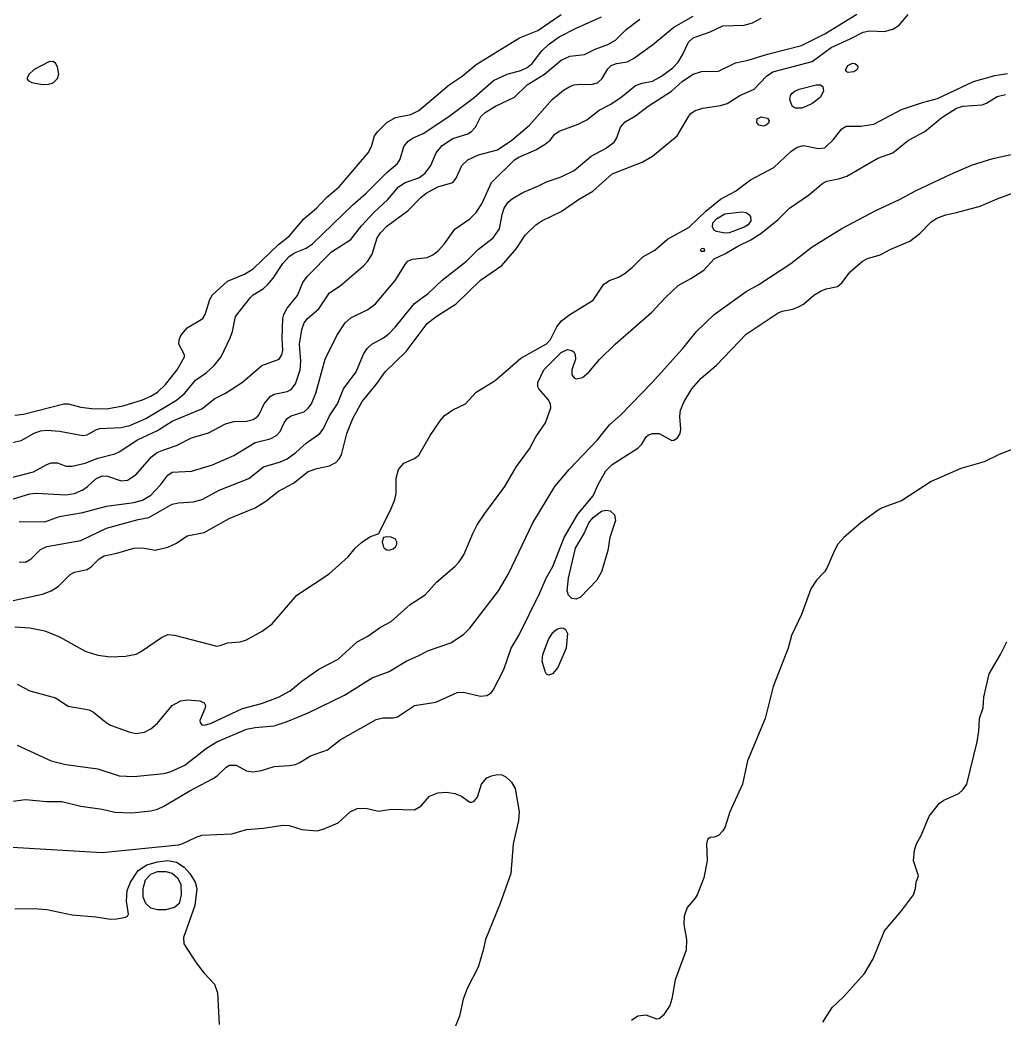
# Model space of a CAD drawing. Extents: x 474277 to 475042, y 254928 to 255625.
# Drawn here: x 474341.83 to 474377.33, y 255349.94 to 255386 of the extents above; entities that cross this region are included whole.
import ezdxf

# ---------------------------------------------------------------- set-up
doc = ezdxf.new("R2010")
doc.units = 0
doc.header["$MEASUREMENT"] = 0
doc.layers.add('BaseMapV2_DTM_export_MonNov09090547073261 — entities', color=1, linetype='CONTINUOUS')

msp = doc.modelspace()

# ---------------------------------------------------------------- linework, layer by layer
at = {"layer": 'BaseMapV2_DTM_export_MonNov09090547073261 — entities', "color": 15, "linetype": 'Continuous', "true_color": 0xb7484b}
for points in [[(474341.038, 255368.566, 84.5), (474342.188, 255368.922, 84.5), (474342.418, 255368.939, 84.5), (474343.492, 255368.883, 84.5), (474343.799, 255368.924, 84.5), (474344.105, 255369.056, 84.5), (474344.274, 255369.177, 84.5), (474344.565, 255369.464, 84.5), (474344.795, 255369.566, 84.5), (474344.985, 255369.56, 84.5), (474345.485, 255369.383, 84.5), (474345.716, 255369.409, 84.5), (474346.022, 255369.62, 84.5), (474346.583, 255370.25, 84.5), (474346.788, 255370.404, 84.5), (474347.019, 255370.509, 84.5), (474347.479, 255370.657, 84.5), (474348.016, 255370.933, 84.5), (474348.629, 255371.119, 84.5), (474349.243, 255371.445, 84.5), (474349.549, 255371.523, 84.5), (474350.009, 255371.541, 84.5), (474350.239, 255371.595, 84.5), (474350.393, 255371.698, 84.5), (474350.459, 255371.784, 84.5), (474350.64, 255372.167, 84.5), (474350.853, 255372.422, 84.5), (474351.006, 255372.506, 84.5), (474351.466, 255372.608, 84.5), (474351.62, 255372.682, 84.5), (474351.773, 255372.884, 84.5), (474351.941, 255373.394, 84.5), (474351.967, 255373.701, 84.5), (474351.918, 255374.314, 84.5), (474352.003, 255374.844, 84.5), (474352.08, 255375.087, 84.5), (474352.199, 255375.234, 84.5), (474352.616, 255375.594, 84.5), (474353, 255376.168, 84.5), (474353.383, 255376.416, 84.5), (474354.227, 255377.143, 84.5), (474354.378, 255377.305, 84.5), (474354.533, 255377.559, 84.5), (474354.715, 255378.148, 84.5), (474354.84, 255378.329, 84.5), (474355.07, 255378.573, 84.5), (474355.837, 255379.135, 84.5), (474356.292, 255379.605, 84.5), (474356.489, 255379.758, 84.5), (474356.91, 255379.989, 84.5), (474357.45, 255380.142, 84.5), (474357.567, 255380.295, 84.5), (474357.772, 255380.755, 84.5), (474357.984, 255380.963, 84.5), (474358.367, 255381.143, 84.5), (474359.057, 255381.326, 84.5), (474359.58, 255381.675, 84.5), (474360.207, 255382.217, 84.5), (474361.03, 255383.132, 84.5), (474361.434, 255383.473, 84.5), (474361.664, 255383.607, 84.5), (474361.818, 255383.66, 84.5), (474362.048, 255383.69, 84.5), (474362.431, 255383.677, 84.5), (474362.661, 255383.74, 84.5), (474362.831, 255383.899, 84.5), (474363.044, 255384.245, 84.5), (474363.158, 255384.359, 84.5), (474363.351, 255384.435, 84.5), (474363.734, 255384.501, 84.5), (474363.964, 255384.615, 84.5), (474364.655, 255385.103, 84.5), (474365.421, 255385.749, 84.5), (474366.111, 255386.139, 84.5)], [(474341.115, 255370.676, 84), (474341.882, 255370.841, 84), (474342.342, 255371.11, 84), (474342.572, 255371.194, 84), (474342.802, 255371.213, 84), (474343.262, 255371.173, 84), (474344.105, 255371.02, 84), (474344.259, 255371.047, 84), (474344.565, 255371.22, 84), (474344.719, 255371.273, 84), (474345.485, 255371.312, 84), (474345.792, 255371.376, 84), (474346.371, 255371.631, 84), (474347.479, 255372.289, 84), (474347.785, 255372.551, 84), (474348.169, 255373.013, 84), (474348.553, 255373.286, 84), (474348.841, 255373.547, 84), (474349.09, 255373.854, 84), (474349.416, 255374.544, 84), (474349.495, 255374.774, 84), (474349.606, 255375.311, 84), (474350.149, 255376.001, 84), (474350.239, 255376.09, 84), (474350.623, 255376.324, 84), (474350.776, 255376.466, 84), (474350.963, 255376.691, 84), (474351.313, 255377.219, 84), (474351.543, 255377.478, 84), (474351.737, 255377.611, 84), (474352.156, 255377.777, 84), (474352.386, 255377.936, 84), (474353.843, 255379.34, 84), (474354.325, 255379.758, 84), (474355.07, 255380.502, 84), (474355.447, 255380.832, 84), (474355.549, 255380.985, 84), (474355.683, 255381.44, 84), (474355.837, 255381.631, 84), (474356.013, 255381.752, 84), (474356.373, 255381.911, 84), (474357.297, 255382.519, 84), (474358.221, 255383.209, 84), (474358.911, 255383.822, 84), (474359.408, 255384.052, 84), (474359.901, 255384.185, 84), (474360.131, 255384.29, 84), (474360.309, 255384.435, 84), (474360.66, 255384.896, 84), (474360.897, 255385.12, 84), (474361.281, 255385.395, 84), (474361.894, 255385.711, 84), (474362.814, 255386.114, 84)], [(474341.422, 255365.032, 85.25), (474342.648, 255365.304, 85.25), (474342.957, 255365.42, 85.25), (474343.206, 255365.573, 85.25), (474343.645, 255366.014, 85.25), (474343.799, 255366.088, 85.25), (474344.259, 255366.194, 85.25), (474344.412, 255366.294, 85.25), (474344.685, 255366.57, 85.25), (474344.872, 255366.679, 85.25), (474345.332, 255366.777, 85.25), (474345.946, 255366.959, 85.25), (474346.252, 255366.966, 85.25), (474346.712, 255366.885, 85.25), (474347.172, 255366.989, 85.25), (474347.479, 255367.138, 85.25), (474347.862, 255367.408, 85.25), (474348.476, 255367.521, 85.25), (474349.378, 255368.027, 85.25), (474350.316, 255368.411, 85.25), (474350.699, 255368.655, 85.25), (474351.16, 255369.012, 85.25), (474351.696, 255369.3, 85.25), (474352.233, 255369.72, 85.25), (474352.54, 255369.834, 85.25), (474353, 255369.926, 85.25), (474353.23, 255370.048, 85.25), (474353.348, 255370.174, 85.25), (474353.437, 255370.327, 85.25), (474353.618, 255371.094, 85.25), (474353.838, 255371.631, 85.25), (474354.177, 255372.244, 85.25), (474354.683, 255372.857, 85.25), (474355.01, 255373.317, 85.25), (474355.76, 255374.053, 85.25), (474356.527, 255375.055, 85.25), (474356.845, 255375.311, 85.25), (474357.564, 255375.771, 85.25), (474358.444, 255376.624, 85.25), (474359.209, 255377.151, 85.25), (474359.742, 255377.765, 85.25), (474360.054, 255378.25, 85.25), (474360.437, 255378.622, 85.25), (474360.658, 255378.761, 85.25), (474361.357, 255379.102, 85.25), (474361.977, 255379.528, 85.25), (474362.498, 255379.835, 85.25), (474363.198, 255380.456, 85.25), (474364.271, 255380.877, 85.25), (474364.655, 255381.099, 85.25), (474365.543, 255381.829, 85.25), (474365.958, 255382.534, 85.25), (474366.035, 255382.631, 85.25), (474366.188, 255382.741, 85.25), (474366.466, 255382.825, 85.25), (474367.108, 255382.924, 85.25), (474367.338, 255382.988, 85.25), (474367.798, 255383.28, 85.25), (474368.312, 255383.515, 85.25), (474368.757, 255383.975, 85.25), (474368.99, 255384.129, 85.25), (474370.405, 255384.507, 85.25), (474371.095, 255385.009, 85.25), (474371.785, 255385.32, 85.25), (474372.245, 255385.57, 85.25), (474372.475, 255385.608, 85.25), (474373.012, 255385.594, 85.25), (474373.319, 255385.679, 85.25), (474373.55, 255385.816, 85.25), (474373.869, 255386.199, 85.25)], [(474341.44, 255369.484, 84.25), (474342.321, 255369.714, 84.25), (474342.802, 255369.979, 84.25), (474342.955, 255370.031, 84.25), (474343.185, 255370.035, 84.25), (474343.492, 255369.919, 84.25), (474343.722, 255369.911, 84.25), (474344.182, 255370.028, 84.25), (474344.642, 255370.207, 84.25), (474345.255, 255370.359, 84.25), (474345.409, 255370.43, 84.25), (474346.073, 255370.864, 84.25), (474346.789, 255371.197, 84.25), (474347.326, 255371.539, 84.25), (474348.399, 255371.988, 84.25), (474348.859, 255372.359, 84.25), (474349.248, 255372.551, 84.25), (474349.856, 255372.94, 84.25), (474350.562, 255373.547, 84.25), (474351.177, 255373.778, 84.25), (474351.282, 255373.931, 84.25), (474351.312, 255374.084, 84.25), (474351.285, 255374.544, 84.25), (474351.311, 255375.234, 84.25), (474351.346, 255375.388, 84.25), (474351.468, 255375.618, 84.25), (474351.85, 255376.075, 84.25), (474352.034, 255376.538, 84.25), (474352.204, 255376.768, 84.25), (474353.076, 255377.642, 84.25), (474353.767, 255378.083, 84.25), (474354.15, 255378.579, 84.25), (474354.603, 255379.068, 84.25), (474355.097, 255379.528, 84.25), (474355.49, 255379.988, 84.25), (474355.733, 255380.142, 84.25), (474356.22, 255380.317, 84.25), (474356.45, 255380.485, 84.25), (474356.651, 255380.755, 84.25), (474356.849, 255381.215, 84.25), (474357.064, 255381.475, 84.25), (474357.447, 255381.727, 84.25), (474357.984, 255381.905, 84.25), (474358.125, 255381.982, 84.25), (474358.259, 255382.135, 84.25), (474358.456, 255382.519, 84.25), (474358.608, 255382.672, 84.25), (474358.989, 255382.902, 84.25), (474359.671, 255383.224, 84.25), (474360.127, 255383.669, 84.25), (474360.75, 255384.052, 84.25), (474361.357, 255384.561, 84.25), (474361.664, 255384.695, 84.25), (474362.201, 255384.756, 84.25), (474362.584, 255384.955, 84.25), (474363.042, 255385.126, 84.25), (474363.318, 255385.279, 84.25), (474363.698, 255385.662, 84.25), (474364.194, 255386.037, 84.25)], [(474341.652, 255371.756, 83.75), (474341.958, 255371.791, 83.75), (474343.415, 255372.163, 83.75), (474343.569, 255372.165, 83.75), (474344.029, 255372.042, 83.75), (474344.412, 255371.991, 83.75), (474344.949, 255371.98, 83.75), (474345.557, 255372.091, 83.75), (474346.252, 255372.303, 83.75), (474346.559, 255372.435, 83.75), (474346.789, 255372.58, 83.75), (474347.083, 255372.857, 83.75), (474347.498, 255373.394, 83.75), (474347.768, 255373.854, 83.75), (474347.764, 255373.931, 83.75), (474347.568, 255374.314, 83.75), (474347.577, 255374.468, 83.75), (474347.636, 255374.621, 83.75), (474347.862, 255374.907, 83.75), (474348.427, 255375.234, 83.75), (474348.513, 255375.388, 83.75), (474348.684, 255375.924, 83.75), (474348.783, 255376.089, 83.75), (474349.319, 255376.587, 83.75), (474349.933, 255376.839, 83.75), (474350.239, 255377.034, 83.75), (474351.16, 255377.906, 83.75), (474351.556, 255378.225, 83.75), (474352.077, 255378.838, 83.75), (474352.53, 255379.222, 83.75), (474352.892, 255379.605, 83.75), (474353.349, 255379.988, 83.75), (474354.394, 255381.215, 83.75), (474354.518, 255381.445, 83.75), (474354.626, 255381.829, 83.75), (474354.74, 255381.982, 83.75), (474355.07, 255382.305, 83.75), (474355.377, 255382.491, 83.75), (474355.929, 255382.595, 83.75), (474356.22, 255382.74, 83.75), (474357.311, 255383.669, 83.75), (474357.781, 255383.975, 83.75), (474358.29, 255384.403, 83.75), (474359.851, 255385.356, 83.75), (474360.514, 255385.631, 83.75), (474361.357, 255386.197, 83.75)], [(474341.805, 255366.465, 85), (474342.035, 255366.456, 85), (474342.24, 255366.57, 85), (474342.572, 255366.905, 85), (474342.802, 255367.019, 85), (474344.029, 255367.232, 85), (474344.949, 255367.674, 85), (474346.099, 255367.995, 85), (474346.482, 255368.069, 85), (474347.326, 255368.542, 85), (474347.556, 255368.596, 85), (474348.092, 255368.623, 85), (474348.404, 255368.717, 85), (474349.013, 255369.051, 85), (474350.086, 255369.475, 85), (474350.623, 255369.89, 85), (474351.236, 255370.072, 85), (474351.466, 255370.178, 85), (474351.785, 255370.404, 85), (474352.156, 255370.745, 85), (474352.648, 255371.094, 85), (474352.77, 255371.247, 85), (474353, 255371.727, 85), (474353.281, 255372.167, 85), (474353.503, 255372.704, 85), (474353.958, 255373.317, 85), (474354.227, 255373.956, 85), (474354.358, 255374.161, 85), (474354.525, 255374.314, 85), (474354.95, 255374.544, 85), (474355.147, 255374.693, 85), (474355.371, 255374.928, 85), (474356.067, 255375.779, 85), (474356.575, 255376.154, 85), (474357.064, 255376.624, 85), (474357.944, 255377.305, 85), (474358.367, 255377.735, 85), (474358.904, 255378.15, 85), (474359.134, 255378.476, 85), (474359.226, 255378.991, 85), (474359.303, 255379.222, 85), (474359.441, 255379.439, 85), (474359.594, 255379.573, 85), (474359.977, 255379.789, 85), (474360.514, 255380.01, 85), (474360.821, 255380.172, 85), (474361.357, 255380.35, 85), (474361.818, 255380.576, 85), (474362.431, 255381.088, 85), (474362.949, 255381.368, 85), (474363.269, 255381.598, 85), (474363.368, 255381.752, 85), (474363.492, 255382.135, 85), (474363.658, 255382.337, 85), (474364.041, 255382.544, 85), (474364.493, 255382.902, 85), (474365.338, 255383.439, 85), (474365.728, 255383.801, 85), (474366.111, 255384.05, 85), (474366.418, 255384.142, 85), (474367.031, 255384.164, 85), (474367.645, 255384.463, 85), (474368.105, 255384.553, 85), (474368.795, 255384.766, 85), (474370.022, 255385.081, 85), (474370.865, 255385.511, 85), (474372.015, 255386.214, 85)], [(474341.805, 255367.922, 84.75), (474342.725, 255367.913, 84.75), (474343.262, 255368.097, 84.75), (474344.105, 255368.244, 84.75), (474344.949, 255368.469, 84.75), (474345.946, 255368.603, 84.75), (474346.252, 255368.685, 84.75), (474346.555, 255368.87, 84.75), (474346.909, 255369.254, 84.75), (474347.172, 255369.593, 84.75), (474347.326, 255369.704, 84.75), (474348.016, 255369.732, 84.75), (474348.783, 255369.961, 84.75), (474349.549, 255370.302, 84.75), (474350.316, 255370.766, 84.75), (474350.853, 255370.899, 84.75), (474351.083, 255371.02, 84.75), (474351.224, 255371.171, 84.75), (474351.359, 255371.477, 84.75), (474351.466, 255371.634, 84.75), (474351.62, 255371.727, 84.75), (474352.08, 255371.88, 84.75), (474352.233, 255372.007, 84.75), (474352.354, 255372.167, 84.75), (474352.505, 255372.551, 84.75), (474352.848, 255373.778, 84.75), (474353.268, 255374.621, 84.75), (474353.565, 255375.081, 84.75), (474353.767, 255375.269, 84.75), (474354.38, 255375.57, 84.75), (474354.663, 255375.771, 84.75), (474355.373, 255376.615, 84.75), (474355.748, 255377.228, 84.75), (474355.823, 255377.305, 84.75), (474355.99, 255377.378, 84.75), (474356.527, 255377.435, 84.75), (474356.731, 255377.535, 84.75), (474356.925, 255377.688, 84.75), (474357.137, 255377.918, 84.75), (474357.524, 255378.456, 84.75), (474358.056, 255378.838, 84.75), (474358.29, 255379.059, 84.75), (474358.495, 255379.375, 84.75), (474358.845, 255380.142, 84.75), (474359.671, 255380.96, 84.75), (474359.824, 255381.063, 84.75), (474360.437, 255381.327, 84.75), (474360.777, 255381.522, 84.75), (474360.955, 255381.675, 84.75), (474361.127, 255381.883, 84.75), (474361.281, 255382.001, 84.75), (474361.971, 255382.251, 84.75), (474362.278, 255382.406, 84.75), (474362.722, 255382.749, 84.75), (474363.121, 255382.958, 84.75), (474363.504, 255383.209, 84.75), (474364.041, 255383.64, 84.75), (474364.271, 255383.732, 84.75), (474364.655, 255383.799, 84.75), (474364.977, 255383.975, 84.75), (474365.381, 255384.282, 84.75), (474365.575, 255384.48, 84.75), (474365.735, 255384.742, 84.75), (474365.946, 255385.202, 84.75), (474366.111, 255385.361, 84.75), (474366.725, 255385.58, 84.75), (474367.185, 255385.793, 84.75), (474367.952, 255385.821, 84.75), (474368.258, 255385.906, 84.75), (474368.565, 255386.074, 84.75)], [(474343.032, 255383.741, 83.5), (474343.192, 255383.899, 83.5), (474343.237, 255384.052, 83.5), (474343.185, 255384.314, 83.5), (474343.109, 255384.453, 83.5), (474343.032, 255384.507, 83.5), (474342.878, 255384.498, 83.5), (474342.342, 255384.216, 83.5), (474342.159, 255384.052, 83.5), (474342.076, 255383.899, 83.5), (474342.123, 255383.822, 83.5), (474342.265, 255383.756, 83.5), (474342.648, 255383.678, 83.5), (474342.878, 255383.685, 83.5), (474343.032, 255383.741, 83.5)], [(474371.917, 255384.129, 85.5), (474371.709, 255384.108, 85.5), (474371.656, 255384.129, 85.5), (474371.617, 255384.205, 85.5), (474371.701, 255384.359, 85.5), (474371.862, 255384.442, 85.5), (474371.952, 255384.435, 85.5), (474372.042, 255384.359, 85.5), (474372.053, 255384.282, 85.5), (474372.022, 255384.205, 85.5), (474371.917, 255384.129, 85.5)], [(474341.652, 255364.12, 85.5), (474342.188, 255364.091, 85.5), (474342.725, 255363.971, 85.5), (474343.262, 255363.762, 85.5), (474344.182, 255363.245, 85.5), (474344.642, 255363.105, 85.5), (474345.102, 255363.036, 85.5), (474345.639, 255363.068, 85.5), (474346.022, 255363.141, 85.5), (474346.176, 255363.215, 85.5), (474346.942, 255363.736, 85.5), (474347.172, 255363.84, 85.5), (474347.402, 255363.821, 85.5), (474348.936, 255363.428, 85.5), (474349.089, 255363.456, 85.5), (474349.319, 255363.55, 85.5), (474349.779, 255363.585, 85.5), (474350.009, 255363.653, 85.5), (474350.568, 255363.963, 85.5), (474350.929, 255364.232, 85.5), (474351.817, 255365.266, 85.5), (474352.986, 255366.033, 85.5), (474353.669, 255366.647, 85.5), (474353.92, 255366.953, 85.5), (474354.15, 255367.163, 85.5), (474354.457, 255367.37, 85.5), (474354.776, 255367.49, 85.5), (474355.238, 255368.41, 85.5), (474355.36, 255368.717, 85.5), (474355.4, 255368.947, 85.5), (474355.404, 255369.484, 85.5), (474355.483, 255369.79, 85.5), (474355.681, 255370.02, 85.5), (474356.067, 255370.197, 85.5), (474356.22, 255370.314, 85.5), (474356.626, 255371.017, 85.5), (474356.986, 255371.554, 85.5), (474357.14, 255371.726, 85.5), (474357.447, 255371.949, 85.5), (474357.907, 255372.159, 85.5), (474358.29, 255372.579, 85.5), (474358.98, 255373.01, 85.5), (474359.901, 255373.813, 85.5), (474360.821, 255374.321, 85.5), (474360.974, 255374.486, 85.5), (474361.204, 255374.934, 85.5), (474361.364, 255375.158, 85.5), (474361.664, 255375.384, 85.5), (474362.508, 255375.902, 85.5), (474362.891, 255376.472, 85.5), (474363.1, 255376.615, 85.5), (474363.428, 255376.735, 85.5), (474363.628, 255376.845, 85.5), (474363.921, 255377.075, 85.5), (474364.302, 255377.458, 85.5), (474364.731, 255377.701, 85.5), (474365.191, 255378.101, 85.5), (474365.967, 255378.531, 85.5), (474366.571, 255379.11, 85.5), (474367.108, 255379.548, 85.5), (474367.646, 255379.835, 85.5), (474368.182, 255380.237, 85.5), (474369.025, 255380.68, 85.5), (474369.638, 255381.262, 85.5), (474369.869, 255381.42, 85.5), (474370.099, 255381.478, 85.5), (474370.635, 255381.365, 85.5), (474370.865, 255381.397, 85.5), (474371.172, 255381.679, 85.5), (474371.479, 255382.082, 85.5), (474371.632, 255382.179, 85.5), (474372.169, 255382.174, 85.5), (474372.629, 255382.244, 85.5), (474373.626, 255382.778, 85.5), (474374.392, 255383.029, 85.5), (474374.929, 255383.17, 85.5), (474376.233, 255383.787, 85.5), (474376.999, 255383.999, 85.5), (474377.459, 255384.076, 85.5)], [(474370.038, 255382.825, 85.5), (474369.794, 255382.825, 85.5), (474369.685, 255382.902, 85.5), (474369.609, 255383.132, 85.5), (474369.63, 255383.285, 85.5), (474369.682, 255383.362, 85.5), (474369.779, 255383.439, 85.5), (474369.945, 255383.51, 85.5), (474370.551, 255383.669, 85.5), (474370.712, 255383.661, 85.5), (474370.789, 255383.605, 85.5), (474370.813, 255383.439, 85.5), (474370.703, 255383.209, 85.5), (474370.401, 255382.979, 85.5), (474370.038, 255382.825, 85.5)], [(474341.728, 255362.057, 85.75), (474342.195, 255361.816, 85.75), (474343.109, 255361.557, 85.75), (474343.569, 255361.258, 85.75), (474344.335, 255361.134, 85.75), (474344.489, 255361.048, 85.75), (474344.947, 255360.666, 85.75), (474345.102, 255360.57, 85.75), (474345.792, 255360.325, 85.75), (474346.022, 255360.278, 85.75), (474346.329, 255360.326, 85.75), (474346.559, 255360.438, 85.75), (474346.789, 255360.642, 85.75), (474347.324, 255361.279, 85.75), (474347.632, 255361.457, 85.75), (474347.862, 255361.483, 85.75), (474348.322, 255361.458, 85.75), (474348.476, 255361.385, 85.75), (474348.521, 255361.279, 85.75), (474348.517, 255361.203, 85.75), (474348.323, 255360.743, 85.75), (474348.329, 255360.666, 85.75), (474348.394, 255360.589, 85.75), (474348.476, 255360.577, 85.75), (474348.706, 255360.638, 85.75), (474349.856, 255361.18, 85.75), (474350.546, 255361.353, 85.75), (474351.16, 255361.586, 85.75), (474351.585, 255361.816, 85.75), (474352.003, 255362.164, 85.75), (474352.616, 255362.596, 85.75), (474353.306, 255362.958, 85.75), (474353.994, 255363.58, 85.75), (474354.38, 255363.79, 85.75), (474354.84, 255364.108, 85.75), (474355.223, 255364.314, 85.75), (474355.913, 255364.932, 85.75), (474356.45, 255365.279, 85.75), (474356.859, 255365.727, 85.75), (474357.524, 255366.296, 85.75), (474357.677, 255366.464, 85.75), (474357.84, 255366.723, 85.75), (474358.166, 255367.49, 85.75), (474358.327, 255367.797, 85.75), (474358.597, 255368.205, 85.75), (474359.326, 255369.177, 85.75), (474359.747, 255369.907, 85.75), (474360.207, 255370.54, 85.75), (474360.437, 255370.978, 85.75), (474360.788, 255371.477, 85.75), (474360.978, 255372.014, 85.75), (474360.97, 255372.167, 85.75), (474360.89, 255372.321, 85.75), (474360.554, 255372.704, 85.75), (474360.513, 255372.781, 85.75), (474360.51, 255372.934, 85.75), (474360.727, 255373.394, 85.75), (474361.357, 255374.015, 85.75), (474361.587, 255374.121, 85.75), (474361.741, 255374.09, 85.75), (474361.818, 255374.02, 85.75), (474361.861, 255373.931, 85.75), (474361.867, 255373.778, 85.75), (474361.739, 255373.394, 85.75), (474361.741, 255373.204, 85.75), (474361.818, 255373.102, 85.75), (474361.894, 255373.07, 85.75), (474362.124, 255373.118, 85.75), (474362.354, 255373.306, 85.75), (474362.738, 255373.759, 85.75), (474363.297, 255374.314, 85.75), (474364.62, 255375.464, 85.75), (474365.115, 255376.002, 85.75), (474365.575, 255376.432, 85.75), (474366.035, 255376.684, 85.75), (474366.495, 255376.986, 85.75), (474366.878, 255377.389, 85.75), (474367.262, 255377.569, 85.75), (474367.722, 255377.852, 85.75), (474368.198, 255378.071, 85.75), (474368.554, 255378.301, 85.75), (474369.178, 255378.807, 85.75), (474369.588, 255379.222, 85.75), (474370.28, 255379.682, 85.75), (474370.789, 255380.115, 85.75), (474370.942, 255380.193, 85.75), (474371.402, 255380.284, 85.75), (474371.661, 255380.372, 85.75), (474372.782, 255381.027, 85.75), (474373.319, 255381.212, 85.75), (474373.883, 255381.675, 85.75), (474374.469, 255381.989, 85.75), (474375.082, 255382.488, 85.75), (474375.619, 255382.827, 85.75), (474375.849, 255382.894, 85.75), (474376.539, 255382.944, 85.75), (474376.693, 255383.005, 85.75), (474377.076, 255383.243, 85.75), (474377.383, 255383.316, 85.75)], [(474368.753, 255382.212, 85.5), (474368.642, 255382.177, 85.5), (474368.488, 255382.213, 85.5), (474368.412, 255382.309, 85.5), (474368.421, 255382.442, 85.5), (474368.565, 255382.516, 85.5), (474368.795, 255382.465, 85.5), (474368.857, 255382.365, 85.5), (474368.833, 255382.289, 85.5), (474368.753, 255382.212, 85.5)], [(474341.728, 255359.857, 86), (474342.955, 255359.285, 86), (474343.492, 255359.157, 86), (474344.642, 255358.996, 86), (474345.409, 255358.747, 86), (474345.946, 255358.727, 86), (474347.019, 255358.829, 86), (474347.249, 255358.889, 86), (474347.786, 255359.135, 86), (474348.566, 255359.746, 86), (474348.936, 255359.97, 86), (474350.009, 255360.432, 86), (474350.316, 255360.493, 86), (474351.006, 255360.547, 86), (474351.466, 255360.703, 86), (474352.233, 255361.022, 86), (474353.538, 255361.663, 86), (474354.533, 255362.288, 86), (474355.147, 255362.516, 86), (474355.766, 255362.889, 86), (474356.22, 255363.083, 86), (474356.568, 255363.273, 86), (474357.37, 255363.549, 86), (474357.83, 255363.844, 86), (474358.06, 255364.072, 86), (474359.099, 255365.42, 86), (474359.454, 255366.033, 86), (474360.332, 255367.873, 86), (474361.127, 255369.183, 86), (474361.64, 255369.79, 86), (474362.661, 255370.865, 86), (474363.102, 255371.401, 86), (474363.504, 255371.768, 86), (474364.637, 255372.934, 86), (474365.728, 255374.145, 86), (474366.234, 255374.774, 86), (474366.875, 255375.388, 86), (474368.028, 255376.209, 86), (474368.489, 255376.461, 86), (474369.635, 255377.228, 86), (474370.405, 255377.822, 86), (474371.479, 255378.489, 86), (474372.706, 255379.13, 86), (474373.562, 255379.528, 86), (474374.162, 255379.857, 86), (474375.389, 255380.433, 86), (474376.156, 255380.766, 86), (474376.923, 255381.005, 86), (474378.533, 255381.356, 86)], [(474341.575, 255357.84, 86.25), (474342.035, 255357.896, 86.25), (474342.802, 255357.819, 86.25), (474343.339, 255357.818, 86.25), (474344.029, 255357.658, 86.25), (474344.795, 255357.543, 86.25), (474345.255, 255357.433, 86.25), (474345.869, 255357.414, 86.25), (474346.559, 255357.485, 86.25), (474346.789, 255357.548, 86.25), (474347.019, 255357.655, 86.25), (474347.939, 255358.201, 86.25), (474348.783, 255358.643, 86.25), (474348.941, 255358.749, 86.25), (474349.265, 255359.056, 86.25), (474349.396, 255359.134, 86.25), (474349.626, 255359.128, 86.25), (474350.009, 255358.926, 86.25), (474350.239, 255358.895, 86.25), (474350.546, 255358.945, 86.25), (474351.006, 255359.087, 86.25), (474351.543, 255359.12, 86.25), (474351.773, 255359.162, 86.25), (474351.926, 255359.226, 86.25), (474352.31, 255359.47, 86.25), (474352.923, 255359.691, 86.25), (474353.383, 255360.052, 86.25), (474354.687, 255360.785, 86.25), (474354.917, 255360.843, 86.25), (474355.3, 255360.836, 86.25), (474355.453, 255360.871, 86.25), (474356.067, 255361.28, 86.25), (474356.834, 255361.408, 86.25), (474357.6, 255361.755, 86.25), (474357.83, 255361.763, 86.25), (474358.444, 255361.625, 86.25), (474358.674, 255361.642, 86.25), (474358.824, 255361.739, 86.25), (474358.904, 255361.833, 86.25), (474359.287, 255362.583, 86.25), (474359.557, 255363.35, 86.25), (474359.83, 255363.81, 86.25), (474360.584, 255365.343, 86.25), (474360.816, 255365.88, 86.25), (474361.051, 255366.293, 86.25), (474361.466, 255367.337, 86.25), (474361.961, 255368.18, 86.25), (474362.508, 255368.848, 86.25), (474362.691, 255369.254, 86.25), (474362.968, 255369.751, 86.25), (474363.198, 255369.973, 86.25), (474364.118, 255370.562, 86.25), (474364.263, 255370.71, 86.25), (474364.424, 255370.973, 86.25), (474364.501, 255371.044, 86.25), (474364.655, 255371.093, 86.25), (474364.885, 255371.089, 86.25), (474365.345, 255370.84, 86.25), (474365.421, 255370.847, 86.25), (474365.553, 255370.94, 86.25), (474365.644, 255371.094, 86.25), (474365.674, 255371.247, 86.25), (474365.631, 255371.707, 86.25), (474365.659, 255371.937, 86.25), (474365.787, 255372.244, 86.25), (474366.072, 255372.704, 86.25), (474366.399, 255373.087, 86.25), (474366.955, 255373.555, 86.25), (474368.028, 255374.679, 86.25), (474369.178, 255375.442, 86.25), (474369.332, 255375.505, 86.25), (474369.715, 255375.581, 86.25), (474369.945, 255375.673, 86.25), (474370.099, 255375.76, 86.25), (474370.472, 255376.078, 86.25), (474370.714, 255376.231, 86.25), (474370.913, 255376.308, 86.25), (474371.325, 255376.398, 86.25), (474371.479, 255376.522, 86.25), (474371.779, 255376.921, 86.25), (474372.219, 255377.305, 86.25), (474372.399, 255377.4, 86.25), (474372.859, 255377.532, 86.25), (474373.242, 255377.739, 86.25), (474373.932, 255378.034, 86.25), (474374.294, 255378.301, 86.25), (474374.699, 255378.723, 86.25), (474374.929, 255378.87, 86.25), (474375.236, 255378.983, 86.25), (474375.619, 255379.061, 86.25), (474376.463, 255379.295, 86.25), (474377.076, 255379.556, 86.25), (474378.15, 255379.952, 86.25)], [(474367.549, 255378.378, 85.75), (474367.415, 255378.331, 85.75), (474367.262, 255378.32, 85.75), (474366.955, 255378.38, 85.75), (474366.878, 255378.428, 85.75), (474366.815, 255378.531, 85.75), (474366.825, 255378.685, 85.75), (474366.963, 255378.838, 85.75), (474367.262, 255379.012, 85.75), (474367.875, 255379.091, 85.75), (474368.028, 255379.063, 85.75), (474368.13, 255378.991, 85.75), (474368.179, 255378.915, 85.75), (474368.195, 255378.761, 85.75), (474368.105, 255378.617, 85.75), (474367.952, 255378.528, 85.75), (474367.549, 255378.378, 85.75)], [(474366.527, 255377.688, 85.75), (474366.495, 255377.659, 85.75), (474366.418, 255377.657, 85.75), (474366.385, 255377.688, 85.75), (474366.418, 255377.762, 85.75), (474366.495, 255377.772, 85.75), (474366.527, 255377.688, 85.75)], [(474377.766, 255370.573, 86.25), (474377.153, 255370.34, 86.25), (474376.616, 255370.07, 86.25), (474375.773, 255369.831, 86.25), (474374.699, 255369.359, 86.25), (474373.626, 255368.67, 86.25), (474372.936, 255368.416, 86.25), (474372.794, 255368.333, 86.25), (474372.169, 255367.868, 86.25), (474371.553, 255367.337, 86.25), (474371.336, 255367.107, 86.25), (474371.209, 255366.877, 86.25), (474370.942, 255366.242, 86.25), (474370.854, 255366.11, 86.25), (474370.559, 255365.801, 86.25), (474370.365, 255365.496, 86.25), (474370.022, 255364.564, 86.25), (474369.663, 255363.81, 86.25), (474369.538, 255363.35, 86.25), (474368.997, 255361.969, 86.25), (474368.718, 255360.818, 86.25), (474368.074, 255359.286, 86.25), (474367.901, 255358.442, 86.25), (474367.433, 255357.445, 86.25), (474367.276, 255356.909, 86.25), (474367.185, 255356.761, 86.25), (474367.031, 255356.601, 86.25), (474366.878, 255356.538, 86.25), (474366.725, 255356.525, 86.25), (474366.637, 255356.449, 86.25), (474366.602, 255356.295, 86.25), (474366.617, 255355.682, 86.25), (474366.502, 255355.069, 86.25), (474366.255, 255354.455, 86.25), (474366.188, 255354.332, 86.25), (474365.904, 255353.995, 86.25), (474365.795, 255353.688, 86.25), (474365.782, 255353.382, 86.25), (474365.88, 255352.845, 86.25), (474365.86, 255352.462, 86.25), (474365.471, 255351.388, 86.25), (474365.345, 255350.708, 86.25), (474365.269, 255350.468, 86.25), (474365.038, 255350.11, 86.25), (474364.885, 255349.985, 86.25), (474364.808, 255349.978, 86.25), (474364.424, 255350.122, 86.25), (474364.118, 255350.076, 86.25), (474363.888, 255349.922, 86.25)], [(474362.054, 255365.19, 86.5), (474361.894, 255365.123, 86.5), (474361.741, 255365.147, 86.5), (474361.619, 255365.266, 86.5), (474361.575, 255365.42, 86.5), (474361.614, 255365.88, 86.5), (474361.876, 255366.953, 86.5), (474362.183, 255367.49, 86.5), (474362.354, 255367.872, 86.5), (474362.508, 255368.068, 86.5), (474362.814, 255368.29, 86.5), (474362.968, 255368.33, 86.5), (474363.121, 255368.3, 86.5), (474363.274, 255368.156, 86.5), (474363.317, 255367.95, 86.5), (474363.112, 255367.337, 86.5), (474363.037, 255366.877, 86.5), (474362.811, 255366.11, 86.5), (474362.642, 255365.803, 86.5), (474362.054, 255365.19, 86.5)], [(474355.3, 255366.933, 85.5), (474355.377, 255367.005, 85.5), (474355.422, 255367.107, 85.5), (474355.425, 255367.183, 85.5), (474355.377, 255367.286, 85.5), (474355.223, 255367.36, 85.5), (474355.07, 255367.368, 85.5), (474354.952, 255367.337, 85.5), (474354.904, 255367.183, 85.5), (474354.929, 255367.03, 85.5), (474354.973, 255366.953, 85.5), (474355.07, 255366.894, 85.5), (474355.147, 255366.887, 85.5), (474355.3, 255366.933, 85.5)], [(474361.042, 255362.429, 86.5), (474360.897, 255362.377, 86.5), (474360.821, 255362.418, 86.5), (474360.773, 255362.506, 86.5), (474360.669, 255362.889, 86.5), (474360.695, 255363.12, 86.5), (474360.897, 255363.66, 86.5), (474361.051, 255363.917, 86.5), (474361.204, 255364.039, 86.5), (474361.357, 255364.083, 86.5), (474361.434, 255364.073, 86.5), (474361.511, 255364.027, 86.5), (474361.578, 255363.886, 86.5), (474361.537, 255363.35, 86.5), (474361.233, 255362.659, 86.5), (474361.042, 255362.429, 86.5)], [(474370.789, 255349.866, 86.25), (474371.125, 255350.391, 86.25), (474371.534, 255350.775, 86.25), (474372.293, 255351.618, 86.25), (474372.61, 255352.155, 86.25), (474373.012, 255353.153, 86.25), (474373.626, 255353.88, 86.25), (474374.063, 255354.455, 86.25), (474374.133, 255354.685, 86.25), (474374.162, 255354.915, 86.25), (474374.246, 255355.145, 86.25), (474374.065, 255355.682, 86.25), (474374.095, 255356.065, 86.25), (474374.17, 255356.295, 86.25), (474374.335, 255356.602, 86.25), (474374.632, 255357.292, 86.25), (474375.006, 255357.765, 86.25), (474375.159, 255357.876, 86.25), (474375.696, 255358.108, 86.25), (474375.849, 255358.243, 86.25), (474375.982, 255358.442, 86.25), (474376.362, 255359.976, 86.25), (474376.423, 255360.359, 86.25), (474376.446, 255360.819, 86.25), (474376.572, 255361.203, 86.25), (474376.6, 255361.586, 86.25), (474376.795, 255362.429, 86.25), (474377.202, 255363.12, 86.25), (474377.436, 255363.58, 86.25)], [(474341.345, 255356.182, 86.5), (474344.795, 255355.98, 86.5), (474347.556, 255356.266, 86.5), (474347.709, 255356.303, 86.5), (474348.165, 255356.525, 86.5), (474348.399, 255356.605, 86.5), (474349.473, 255356.654, 86.5), (474350.009, 255356.813, 86.5), (474350.623, 255356.865, 86.5), (474351.313, 255356.972, 86.5), (474351.543, 255356.96, 86.5), (474352.003, 255356.813, 86.5), (474352.54, 255356.765, 86.5), (474352.77, 255356.82, 86.5), (474353.306, 255357.048, 86.5), (474353.741, 255357.445, 86.5), (474353.997, 255357.575, 86.5), (474354.303, 255357.587, 86.5), (474354.763, 255357.479, 86.5), (474355.223, 255357.55, 86.5), (474356.067, 255357.517, 86.5), (474356.297, 255357.651, 86.5), (474356.604, 255358.016, 86.5), (474356.91, 255358.136, 86.5), (474357.217, 255358.157, 86.5), (474357.524, 255358.106, 86.5), (474357.754, 255358.02, 86.5), (474358.06, 255357.802, 86.5), (474358.137, 255357.795, 86.5), (474358.214, 255357.836, 86.5), (474358.335, 255357.982, 86.5), (474358.486, 255358.442, 86.5), (474358.669, 255358.672, 86.5), (474358.837, 255358.749, 86.5), (474359.057, 255358.794, 86.5), (474359.211, 255358.782, 86.5), (474359.364, 255358.711, 86.5), (474359.566, 255358.519, 86.5), (474359.695, 255358.289, 86.5), (474359.839, 255357.445, 86.5), (474359.818, 255357.139, 86.5), (474359.619, 255356.295, 86.5), (474359.54, 255355.222, 86.5), (474359.158, 255354.148, 86.5), (474358.621, 255352.845, 86.5), (474358.545, 255352.462, 86.5), (474358.362, 255351.848, 86.5), (474357.96, 255351.081, 86.5), (474357.824, 255350.698, 86.5), (474357.686, 255350.085, 86.5), (474357.526, 255349.701, 86.5)], [(474341.652, 255353.948, 86.75), (474342.342, 255353.968, 86.75), (474342.802, 255353.926, 86.75), (474343.722, 255353.731, 86.75), (474344.565, 255353.663, 86.75), (474345.102, 255353.585, 86.75), (474345.332, 255353.587, 86.75), (474345.639, 255353.651, 86.75), (474345.716, 255353.693, 86.75), (474345.751, 255353.765, 86.75), (474345.675, 255354.225, 86.75), (474345.695, 255354.608, 86.75), (474345.82, 255354.915, 86.75), (474346.099, 255355.331, 86.75), (474346.406, 255355.543, 86.75), (474346.789, 255355.652, 86.75), (474347.172, 255355.693, 86.75), (474347.479, 255355.636, 86.75), (474347.758, 255355.452, 86.75), (474347.964, 255355.222, 86.75), (474348.147, 255354.915, 86.75), (474348.207, 255354.685, 86.75), (474348.138, 255354.072, 86.75), (474347.735, 255352.922, 86.75), (474347.742, 255352.692, 86.75), (474348.186, 255352.001, 86.75), (474348.476, 255351.634, 86.75), (474348.851, 255351.235, 86.75), (474348.958, 255350.928, 86.75), (474349.016, 255349.778, 86.75)], [(474347.088, 255353.918, 87), (474346.789, 255353.911, 87), (474346.559, 255353.978, 87), (474346.369, 255354.148, 87), (474346.273, 255354.378, 87), (474346.278, 255354.685, 87), (474346.366, 255354.992, 87), (474346.559, 255355.202, 87), (474346.789, 255355.294, 87), (474347.096, 255355.3, 87), (474347.326, 255355.233, 87), (474347.512, 255355.069, 87), (474347.638, 255354.838, 87), (474347.647, 255354.455, 87), (474347.572, 255354.148, 87), (474347.402, 255353.997, 87), (474347.088, 255353.918, 87)]]:
    msp.add_polyline3d(points, dxfattribs=at)

doc.saveas('drawing.dxf')
